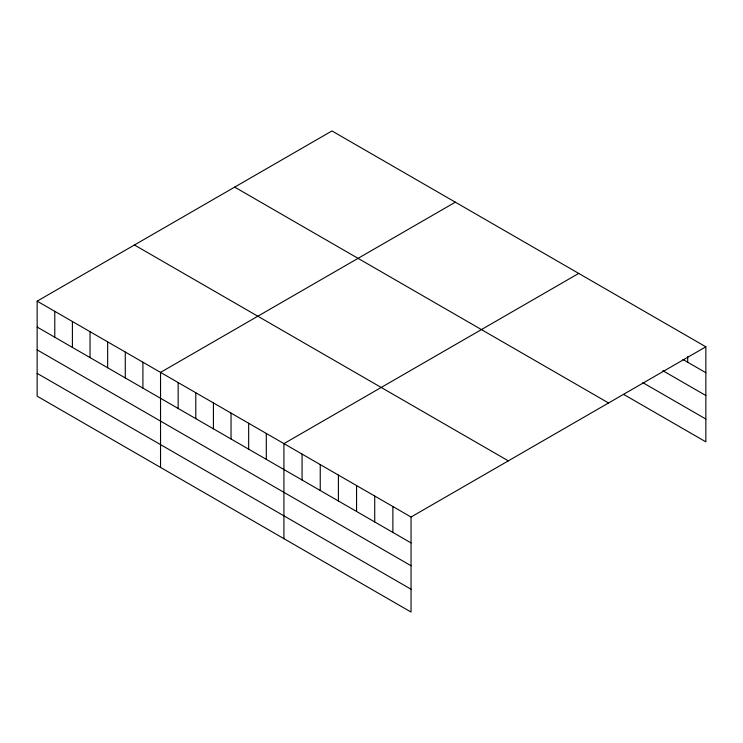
<?xml version="1.0" encoding="UTF-8"?>
<svg xmlns="http://www.w3.org/2000/svg" width="743" height="743" viewBox="0 0 743 743"><rect width="100%" height="100%" fill="white"/><g stroke="black" fill="none" stroke-linecap="round" stroke-linejoin="round"><path stroke-width="1.11" d="M37.15 301.156L411.046 517.017L411.046 612.056L37.15 396.186L37.15 301.156L331.954 130.944L705.85 346.814L705.85 441.844L623.646 394.394M455.338 202.18L160.534 372.392L160.534 467.421M578.723 273.415L283.919 443.627L283.919 538.656M411.046 517.017L705.85 346.814M682.91 359.473L705.85 372.717M662.84 370.692L705.85 395.527M642.769 382.617L705.85 419.033M234.667 187.115L608.563 402.985M134.437 244.986L508.333 460.855M37.15 327.059L411.046 542.919M37.15 349.869L411.046 565.739M37.15 373.376L411.046 589.236M687.693 356.603L687.693 362.231M392.88 506.531L392.88 532.434M374.723 496.045L374.723 521.948M356.566 485.56L356.566 511.463M338.399 475.074L338.399 500.977M320.242 464.598L320.242 490.501M302.076 454.112L302.076 480.015M266.291 433.448L266.291 459.35M248.664 423.269L248.664 449.171M231.036 413.099L231.036 439.002M213.417 402.92L213.417 428.822M195.79 392.741L195.79 418.643M178.162 382.561L178.162 408.464M142.907 362.212L142.907 388.115M125.279 352.033L125.279 377.936M107.651 341.864L107.651 367.757M90.033 331.684L90.033 357.587M72.405 321.505L72.405 347.408M54.778 311.326L54.778 337.229"/></g></svg>
